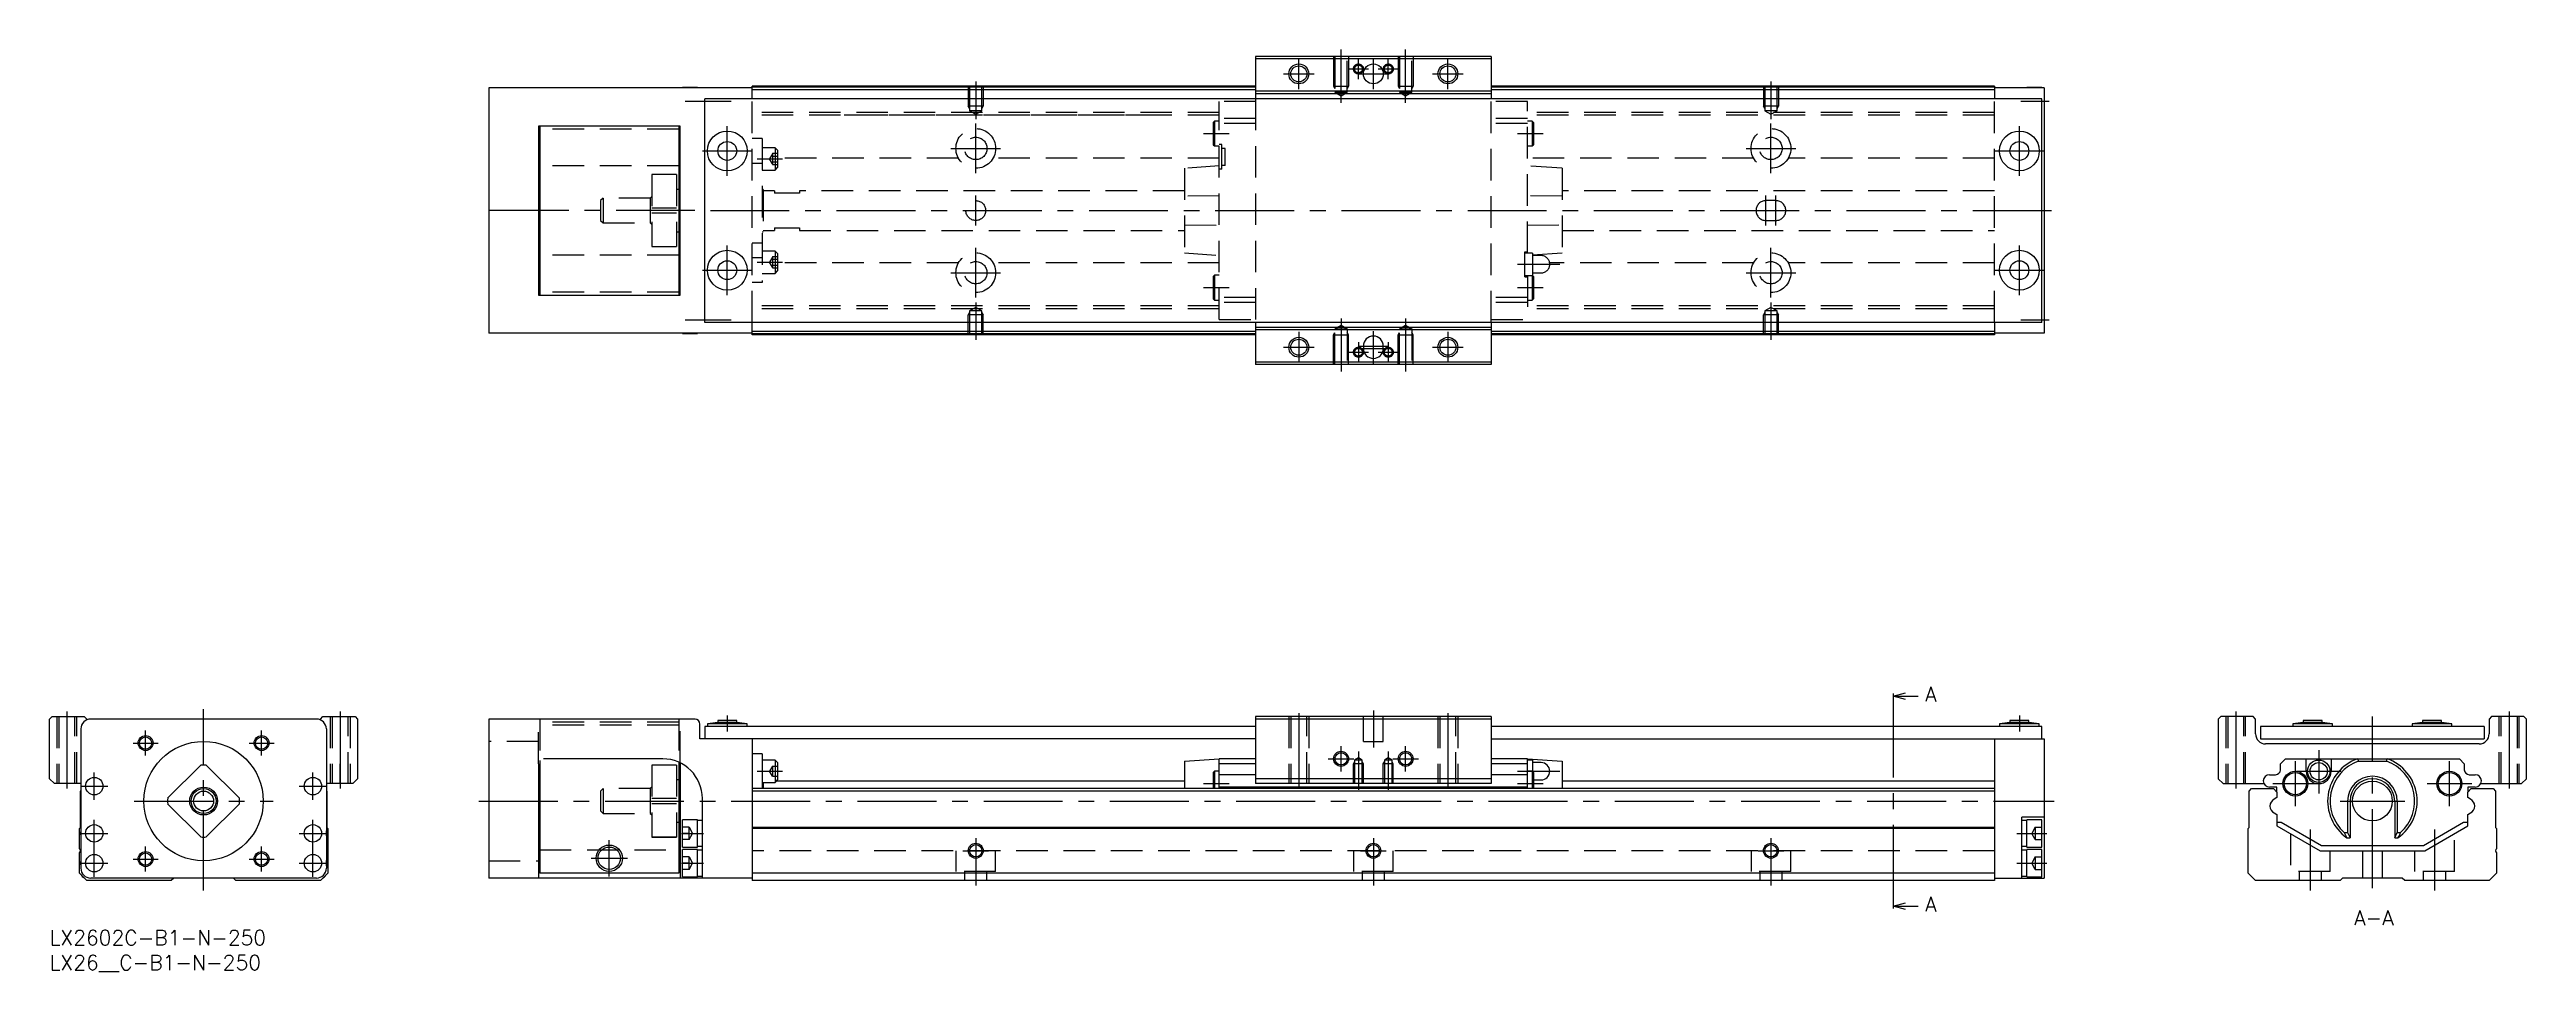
# Model space of a CAD drawing. Extents: x 0 to 498, y -8 to 177.
import ezdxf

# ---------------------------------------------------------------- set-up
doc = ezdxf.new("R2010")
doc.units = 0
doc.header["$LTSCALE"] = 0.5
doc.linetypes.add('CENTER', pattern=[50.8, 31.75, -6.35, 6.35, -6.35])
doc.linetypes.add('DASHED', pattern=[19.05, 12.7, -6.35])
for name, color, linetype in [('MSM_CENTER', 1, 'CENTER'), ('MSM_CONTINUOUS', 7, 'CONTINUOUS'), ('MSM_DASHED', 4, 'DASHED'), ('MSM_NARROW', 5, 'CONTINUOUS'), ('MSM_PART_NUMBER', 7, 'CONTINUOUS')]:
    doc.layers.add(name, color=color, linetype=linetype)
doc.styles.get("Standard").update_dxf_attribs({"font": 'txt.shx', "height": 1, "bigfont": 'bigfont.shx'})

# ---------------------------------------------------------------- blocks, each defined once
blk = doc.blocks.new('*U2')
at = {"layer": 'MSM_PART_NUMBER'}
blk.add_text('LX2602C-B1-N-250', height=3, dxfattribs=at).set_placement((0, -3))
blk = doc.blocks.new('*U3')
at = {"layer": 'MSM_PART_NUMBER'}
blk.add_text('LX26__C-B1-N-250', height=3, dxfattribs=at).set_placement((0, -8))

msp = doc.modelspace()

# ---------------------------------------------------------------- linework, layer by layer
at = {"layer": 'MSM_CENTER'}
for p, q in [((251.38, 169.21), (251.38, 175.41)), ((259.88, 166.51), (259.88, 177.21)), ((263.38, 171.26), (263.38, 175.36)), ((266.38, 169.21), (266.38, 175.41)), ((269.38, 171.26), (269.38, 175.36)), ((272.88, 166.51), (272.88, 177.21)), ((281.38, 169.21), (281.38, 175.41)), ((186.38, 170.81), (186.38, 163.18)), ((248.28, 172.31), (254.48, 172.31)), ((261.33, 173.31), (265.43, 173.31)), ((263.28, 172.31), (269.48, 172.31)), ((267.33, 173.31), (271.43, 173.31)), ((278.28, 172.31), (284.48, 172.31)), ((346.38, 170.81), (346.38, 163.18)), ((127.88, 166.81), (137.18, 166.81)), ((396.68, 166.81), (402.38, 166.81)), ((136.38, 151.81), (136.38, 161.81)), ((186.38, 152.31), (186.38, 162.31)), ((232.18, 160.31), (237.38, 160.31)), ((295.38, 160.31), (300.58, 160.31)), ((346.38, 152.31), (346.38, 162.31)), ((396.38, 151.81), (396.38, 161.81)), ((131.38, 156.81), (141.38, 156.81)), ((142.38, 155.21), (147.48, 155.21)), ((181.38, 157.31), (191.38, 157.31)), ((341.38, 157.31), (351.38, 157.31)), ((391.38, 156.81), (401.38, 156.81)), ((129.88, 144.81), (86.38, 144.81)), ((132.98, 144.81), (403.38, 144.81)), ((186.38, 141.81), (186.38, 147.81)), ((345.38, 141.81), (345.38, 147.81)), ((347.38, 141.81), (347.38, 147.81)), ((136.38, 127.81), (136.38, 137.81)), ((186.38, 127.31), (186.38, 137.31)), ((346.38, 127.31), (346.38, 137.31)), ((396.38, 127.81), (396.38, 137.81)), ((131.38, 132.81), (141.38, 132.81)), ((142.38, 134.42), (147.48, 134.42)), ((181.38, 132.31), (191.38, 132.31)), ((295.38, 134.01), (303.88, 134.01)), ((341.38, 132.31), (351.38, 132.31)), ((391.38, 132.81), (401.38, 132.81)), ((186.38, 126.32), (186.38, 118.81)), ((232.18, 129.31), (237.38, 129.31)), ((295.38, 129.31), (300.58, 129.31)), ((346.38, 126.32), (346.38, 118.81)), ((127.88, 122.81), (137.18, 122.81)), ((251.38, 120.41), (251.38, 114.21)), ((259.88, 123.12), (259.88, 112.42)), ((266.38, 114.06), (266.38, 120.56)), ((272.88, 123.12), (272.88, 112.42)), ((281.38, 120.41), (281.38, 114.21)), ((396.68, 122.81), (402.38, 122.81)), ((248.28, 117.31), (254.48, 117.31)), ((261.33, 116.31), (265.43, 116.31)), ((263.38, 118.36), (263.38, 114.26)), ((263.38, 117.56), (269.38, 117.56)), ((263.38, 117.06), (269.38, 117.06)), ((267.33, 116.31), (271.43, 116.31)), ((269.38, 118.36), (269.38, 114.26)), ((278.28, 117.31), (284.48, 117.31)), ((370.98, 46.62), (370.98, 5.38)), ((3.5, 44), (3.5, 28.5)), ((19.33, 35.17), (19.33, 40.17)), ((31, 8), (31, 44.5)), ((42.67, 35.17), (42.67, 40.17)), ((58.5, 44), (58.5, 28.5)), ((136.38, 43.2), (136.38, 40)), ((251.38, 43.68), (251.38, 28.82)), ((266.38, 44.25), (266.38, 36.75)), ((281.38, 43.68), (281.38, 28.82)), ((396.38, 43.2), (396.38, 40)), ((439.91, 44), (439.91, 28.5)), ((467.41, 8.5), (467.41, 43)), ((494.91, 44), (494.91, 28.5)), ((16.83, 37.67), (21.83, 37.67)), ((40.17, 37.67), (45.17, 37.67)), ((259.88, 31.93), (259.88, 37.07)), ((263.38, 35.96), (263.38, 28.24)), ((269.38, 35.96), (269.38, 28.24)), ((272.88, 31.93), (272.88, 37.07)), ((456.61, 36.25), (456.61, 27.5)), ((9, 26.25), (9, 31.75)), ((53, 26.25), (53, 31.75)), ((142.38, 32), (147.48, 32)), ((257.3, 34.5), (262.45, 34.5)), ((270.3, 34.5), (275.45, 34.5)), ((295.38, 32), (303.88, 32)), ((451.91, 25), (451.91, 34)), ((452.11, 32), (461.11, 32)), ((482.91, 25), (482.91, 34)), ((6.25, 29), (11.75, 29)), ((17, 26), (45, 26)), ((50.25, 29), (55.75, 29)), ((86.38, 26), (403.38, 26)), ((232.18, 29.5), (237.38, 29.5)), ((295.38, 29.5), (300.58, 29.5)), ((447.41, 29.5), (456.41, 29.5)), ((460.91, 26), (473.91, 26)), ((478.41, 29.5), (487.41, 29.5)), ((9, 10.75), (9, 22.25)), ((53, 10.75), (53, 22.25)), ((454.91, 20.29), (454.91, 8)), ((479.91, 20.29), (479.91, 8)), ((6.25, 19.5), (11.75, 19.5)), ((19.33, 11.83), (19.33, 16.83)), ((42.67, 11.83), (42.67, 16.83)), ((50.25, 19.5), (55.75, 19.5)), ((112.63, 10.85), (112.63, 18.15)), ((127.18, 19.5), (131.58, 19.5)), ((183.8, 16), (188.95, 16)), ((186.38, 18.5), (186.38, 9)), ((263.8, 16), (268.95, 16)), ((266.38, 18.5), (266.38, 9)), ((343.8, 16), (348.95, 16)), ((346.38, 18.5), (346.38, 9)), ((395.88, 19.5), (401.88, 19.5)), ((6.25, 13.5), (11.75, 13.5)), ((16.83, 14.33), (21.83, 14.33)), ((40.17, 14.33), (45.17, 14.33)), ((50.25, 13.5), (55.75, 13.5)), ((108.98, 14.5), (116.28, 14.5)), ((127.18, 13.5), (131.58, 13.5)), ((395.88, 13.5), (401.88, 13.5))]:
    msp.add_line(p, q, dxfattribs=at)
at = {"layer": 'MSM_CONTINUOUS'}
for p, q in [((290.08, 175.81), (242.68, 175.81)), ((242.68, 175.81), (242.68, 167.31)), ((290.08, 175.31), (242.68, 175.31)), ((290.08, 175.81), (290.08, 167.31)), ((88.38, 169.51), (88.38, 120.11)), ((141.38, 169.51), (88.38, 169.51)), ((127.38, 169.51), (127.38, 169.56)), ((130.38, 169.56), (127.38, 169.56)), ((130.38, 169.51), (130.38, 169.56)), ((242.68, 169.81), (141.38, 169.81)), ((141.38, 167.31), (141.38, 169.81)), ((242.68, 169.61), (141.38, 169.61)), ((391.38, 169.81), (290.08, 169.81)), ((391.38, 169.61), (290.08, 169.61)), ((391.38, 169.81), (391.38, 167.31)), ((401.38, 169.51), (391.38, 169.51)), ((397.88, 169.51), (397.88, 169.56)), ((400.88, 169.56), (397.88, 169.56)), ((400.88, 169.51), (400.88, 169.56)), ((401.38, 169.51), (401.38, 120.11)), ((400.88, 167.31), (131.88, 167.31)), ((131.88, 122.31), (131.88, 167.31)), ((242.68, 169.11), (141.38, 169.11)), ((290.08, 168.81), (242.68, 168.81)), ((290.08, 168.31), (242.68, 168.31)), ((391.38, 169.11), (290.08, 169.11)), ((400.88, 122.31), (400.88, 167.31)), ((98.38, 161.81), (98.38, 127.81)), ((126.88, 161.81), (98.38, 161.81)), ((98.38, 161.21), (98.63, 161.21)), ((98.63, 159.51), (98.38, 159.51)), ((98.63, 161.81), (98.63, 127.81)), ((126.63, 161.81), (126.63, 127.81)), ((126.63, 161.21), (126.88, 161.21)), ((126.88, 159.51), (126.63, 159.51)), ((126.88, 127.81), (126.88, 161.81)), ((98.63, 153.81), (98.38, 153.81)), ((126.88, 153.81), (126.63, 153.81)), ((126.88, 149.06), (126.63, 149.06)), ((126.63, 140.56), (126.88, 140.56)), ((98.63, 135.81), (98.38, 135.81)), ((126.88, 135.81), (126.63, 135.81)), ((98.63, 130.11), (98.38, 130.11)), ((126.88, 130.11), (126.63, 130.11)), ((98.38, 128.41), (98.63, 128.41)), ((98.38, 127.81), (126.88, 127.81)), ((126.63, 128.41), (126.88, 128.41)), ((141.38, 120.11), (88.38, 120.11)), ((127.38, 120.06), (127.38, 120.11)), ((127.38, 120.06), (130.38, 120.06)), ((130.38, 120.06), (130.38, 120.11)), ((400.88, 122.31), (131.88, 122.31)), ((141.38, 119.81), (141.38, 122.31)), ((242.68, 120.51), (141.38, 120.51)), ((242.68, 120.01), (141.38, 120.01)), ((242.68, 119.81), (141.38, 119.81)), ((242.68, 122.31), (242.68, 113.81)), ((290.08, 121.31), (242.68, 121.31)), ((290.08, 120.81), (242.68, 120.81)), ((290.08, 122.31), (290.08, 113.81)), ((391.38, 120.51), (290.08, 120.51)), ((391.38, 120.01), (290.08, 120.01)), ((391.38, 119.81), (290.08, 119.81)), ((391.38, 122.31), (391.38, 119.81)), ((401.38, 120.11), (391.38, 120.11)), ((264.38, 117.56), (264.38, 117.06)), ((268.38, 117.06), (268.38, 117.56)), ((290.08, 114.31), (242.68, 114.31)), ((290.08, 113.81), (242.68, 113.81)), ((370.98, 47.12), (373.48, 47.79)), ((370.98, 47.62), (370.98, 46.62)), ((373.48, 46.45), (370.98, 47.12)), ((370.98, 47.12), (375.98, 47.12)), ((0, 42.5), (0.5, 43)), ((0, 30.5), (0, 42.5)), ((0.5, 43), (7, 43)), ((6.3, 40.5), (6.3, 12.5)), ((7, 43), (7.5, 42.5)), ((7.5, 42.5), (7.5, 42.33)), ((53.7, 42.5), (8.3, 42.5)), ((54.5, 42.5), (55, 43)), ((54.5, 42.33), (54.5, 42.5)), ((55, 43), (61.5, 43)), ((55.7, 40.5), (55.7, 12.5)), ((61.5, 43), (62, 42.5)), ((62, 42.5), (62, 30.5)), ((88.38, 42.5), (88.38, 10.5)), ((129.88, 42.5), (88.38, 42.5)), ((130.88, 38.5), (130.88, 41.5)), ((242.68, 41), (131.88, 41)), ((131.88, 41), (131.88, 38.5)), ((134.48, 41.8), (132.38, 41.55)), ((132.38, 41.55), (132.38, 41)), ((140.38, 41.55), (132.38, 41.55)), ((134.48, 42.2), (134.48, 41.8)), ((138.28, 42.2), (134.48, 42.2)), ((138.28, 41.8), (134.48, 41.8)), ((138.28, 41.8), (138.28, 42.2)), ((140.38, 41.55), (138.28, 41.8)), ((140.38, 41), (140.38, 41.55)), ((242.68, 43), (242.68, 29.5)), ((290.08, 43), (242.68, 43)), ((290.08, 42.5), (242.68, 42.5)), ((290.08, 43), (290.08, 29.5)), ((400.88, 41), (290.08, 41)), ((394.48, 41.8), (392.38, 41.55)), ((392.38, 41.55), (392.38, 41)), ((400.38, 41.55), (392.38, 41.55)), ((394.48, 42.2), (394.48, 41.8)), ((398.28, 42.2), (394.48, 42.2)), ((398.28, 41.8), (394.48, 41.8)), ((398.28, 41.8), (398.28, 42.2)), ((400.38, 41.55), (398.28, 41.8)), ((400.38, 41), (400.38, 41.55)), ((400.88, 38.5), (400.88, 41)), ((436.91, 43), (436.41, 42.5)), ((436.41, 42.5), (436.41, 30.5)), ((443.41, 43), (436.91, 43)), ((443.91, 42.5), (443.41, 43)), ((443.91, 39.5), (443.91, 42.5)), ((444.91, 41), (444.91, 38.5)), ((489.91, 41), (444.91, 41)), ((453.51, 41.8), (451.41, 41.55)), ((451.41, 41.55), (451.41, 41)), ((459.41, 41.55), (451.41, 41.55)), ((453.51, 42.2), (453.51, 41.8)), ((457.31, 42.2), (453.51, 42.2)), ((457.31, 41.8), (453.51, 41.8)), ((457.31, 41.8), (457.31, 42.2)), ((459.41, 41.55), (457.31, 41.8)), ((459.41, 41), (459.41, 41.55)), ((477.51, 41.8), (475.41, 41.55)), ((475.41, 41.55), (475.41, 41)), ((483.41, 41.55), (475.41, 41.55)), ((477.51, 42.2), (477.51, 41.8)), ((481.31, 42.2), (477.51, 42.2)), ((481.31, 41.8), (477.51, 41.8)), ((481.31, 41.8), (481.31, 42.2)), ((483.41, 41.55), (481.31, 41.8)), ((483.41, 41), (483.41, 41.55)), ((489.91, 41), (489.91, 38.5)), ((491.41, 43), (490.91, 42.5)), ((490.91, 42.5), (490.91, 39.5)), ((497.91, 43), (491.41, 43)), ((498.41, 42.5), (497.91, 43)), ((498.41, 30.5), (498.41, 42.5)), ((242.68, 38.5), (130.88, 38.5)), ((141.38, 38.5), (141.38, 10)), ((143.38, 35.5), (141.38, 35.5)), ((143.38, 35.5), (143.38, 28.5)), ((290.08, 38.5), (401.38, 38.5)), ((391.38, 38.5), (391.38, 10)), ((401.38, 38.5), (401.38, 10.5)), ((444.91, 38.5), (489.91, 38.5)), ((488.91, 37.5), (445.91, 37.5)), ((1, 29.5), (0, 30.5)), ((30.45, 33.23), (23.77, 26.55)), ((38.23, 26.55), (31.55, 33.23)), ((62, 30.5), (61, 29.5)), ((98.38, 33.5), (98.38, 10.5)), ((98.63, 34.16), (98.63, 11.5)), ((123.38, 34.5), (99.38, 34.5)), ((126.63, 33.81), (126.63, 11.5)), ((126.88, 30.25), (126.63, 30.25)), ((126.88, 33.69), (126.88, 16.2)), ((145.98, 34.25), (143.38, 34.25)), ((146.48, 33.75), (145.98, 34.25)), ((145.98, 34.25), (145.98, 29.75)), ((145.98, 29.75), (146.48, 30.25)), ((228.38, 30), (146.23, 30)), ((146.48, 33.75), (146.48, 30.25)), ((228.38, 34), (235.38, 34.5)), ((228.38, 34), (228.38, 28.5)), ((234.43, 32), (234.18, 31.75)), ((234.18, 31.75), (234.18, 28.5)), ((235.38, 32), (234.43, 32)), ((234.43, 32), (234.43, 28.5)), ((242.68, 34.5), (235.38, 34.5)), ((235.38, 28.5), (235.38, 34.5)), ((242.68, 33.5), (235.38, 33.5)), ((242.68, 31.3), (235.38, 31.3)), ((290.08, 30.5), (242.68, 30.5)), ((297.38, 34.5), (290.08, 34.5)), ((297.38, 33.5), (290.08, 33.5)), ((297.38, 31.3), (290.08, 31.3)), ((297.38, 34.5), (304.38, 34)), ((297.38, 28.5), (297.38, 34.5)), ((298.38, 34.25), (297.38, 34.25)), ((298.33, 32), (297.38, 32)), ((298.58, 31.75), (298.33, 32)), ((298.33, 32), (298.33, 28.5)), ((298.38, 34.25), (298.38, 31.95)), ((300.13, 33.75), (298.38, 33.75)), ((298.58, 31.75), (298.58, 28.5)), ((298.58, 30.25), (300.13, 30.25)), ((304.38, 34), (304.38, 28.5)), ((391.38, 30), (304.38, 30)), ((437.41, 29.5), (436.41, 30.5)), ((446.71, 31.3), (447.91, 31.3)), ((448.91, 33.5), (449.91, 34.5)), ((448.91, 32.3), (448.91, 33.5)), ((449.91, 34.5), (484.91, 34.5)), ((454.11, 32), (454.11, 34.5)), ((459.11, 34.5), (459.11, 32)), ((464.45, 34.5), (464.54, 34)), ((464.54, 34), (470.28, 34)), ((470.28, 34), (470.37, 34.5)), ((484.91, 34.5), (485.91, 33.5)), ((485.91, 33.5), (485.91, 32.3)), ((486.91, 31.3), (488.11, 31.3)), ((497.41, 29.5), (498.41, 30.5)), ((6.3, 29.5), (1, 29.5)), ((6.2, 28), (6.3, 28.1)), ((6.2, 20.7), (6.2, 28)), ((23.77, 25.45), (30.45, 18.77)), ((31.55, 18.77), (38.23, 25.45)), ((61, 29.5), (55.7, 29.5)), ((55.7, 28.1), (55.8, 28)), ((55.8, 28), (55.8, 20.7)), ((131.38, 10.5), (131.38, 26.5)), ((391.38, 28.5), (141.38, 28.5)), ((391.38, 28), (141.38, 28)), ((143.38, 29.75), (145.98, 29.75)), ((143.58, 29.75), (143.58, 28.5)), ((297.38, 28.8), (235.38, 28.8)), ((290.08, 29.5), (242.68, 29.5)), ((437.41, 29.5), (445.59, 29.5)), ((442.61, 28), (443.11, 28.5)), ((442.61, 20.7), (442.61, 28)), ((443.11, 28.5), (447.51, 28.5)), ((448.21, 28.8), (446.71, 28.8)), ((447.51, 28.5), (448.21, 27.8)), ((448.21, 26.72), (447.65, 26.4)), ((448.21, 27.8), (448.21, 28.8)), ((448.21, 27.8), (448.21, 26.72)), ((462.41, 26), (462.41, 19.68)), ((462.91, 26), (462.91, 18.62)), ((471.91, 26), (471.91, 18.62)), ((472.41, 26), (472.41, 19.68)), ((486.61, 28.8), (486.61, 27.8)), ((488.11, 28.8), (486.61, 28.8)), ((486.61, 27.8), (487.31, 28.5)), ((486.61, 26.72), (486.61, 27.8)), ((487.17, 26.4), (486.61, 26.72)), ((487.31, 28.5), (491.71, 28.5)), ((489.23, 29.5), (497.41, 29.5)), ((491.71, 28.5), (492.21, 28)), ((492.21, 28), (492.21, 20.7)), ((6, 20.5), (6.2, 20.7)), ((6, 16.4), (6, 20.5)), ((55.8, 20.7), (56, 20.5)), ((56, 20.5), (56, 11.5)), ((126.63, 21.75), (126.88, 21.75)), ((127.38, 16.75), (127.38, 22.25)), ((130.38, 22.25), (127.38, 22.25)), ((130.38, 16.75), (130.38, 22.25)), ((131.38, 22.1), (130.38, 22.1)), ((391.38, 20.7), (141.38, 20.7)), ((391.38, 20.5), (141.38, 20.5)), ((396.88, 10.5), (396.88, 22.75)), ((401.38, 22.75), (396.88, 22.75)), ((397.88, 22.1), (396.88, 22.1)), ((397.88, 16.75), (397.88, 22.25)), ((400.88, 22.25), (397.88, 22.25)), ((400.88, 16.75), (400.88, 22.25)), ((442.41, 20.5), (442.61, 20.7)), ((442.41, 11.5), (442.41, 20.5)), ((447.65, 23.6), (448.21, 23.28)), ((448.21, 23.28), (448.21, 21)), ((449.06, 21.66), (448.21, 21.66)), ((448.21, 21), (456.87, 16)), ((457.14, 17), (449.06, 21.66)), ((485.76, 21.66), (477.68, 17)), ((477.95, 16), (486.61, 21)), ((486.61, 21.66), (485.76, 21.66)), ((486.61, 23.28), (487.17, 23.6)), ((486.61, 21), (486.61, 23.28)), ((492.21, 20.7), (492.41, 20.5)), ((492.41, 20.5), (492.41, 16.4)), ((6, 11.5), (6, 15.6)), ((98.38, 16.2), (98.63, 16.2)), ((126.63, 16.2), (126.88, 16.2)), ((127.38, 16.75), (130.38, 16.75)), ((127.38, 10.75), (127.38, 16.25)), ((130.38, 16.25), (127.38, 16.25)), ((130.38, 16.9), (131.38, 16.9)), ((130.38, 10.75), (130.38, 16.25)), ((131.38, 16.1), (130.38, 16.1)), ((396.88, 16.9), (397.88, 16.9)), ((397.88, 16.1), (396.88, 16.1)), ((397.88, 16.75), (400.88, 16.75)), ((397.88, 10.75), (397.88, 16.25)), ((400.88, 16.25), (397.88, 16.25)), ((400.88, 10.75), (400.88, 16.25)), ((456.87, 16), (477.95, 16)), ((477.68, 17), (457.14, 17)), ((461.73, 19.68), (462.41, 19.68)), ((462.26, 18.62), (462.91, 18.62)), ((462.41, 19.68), (462.91, 18.62)), ((471.91, 18.62), (472.41, 19.68)), ((471.91, 18.62), (472.56, 18.62)), ((472.41, 19.68), (473.1, 19.68)), ((492.41, 15.6), (492.41, 11.5)), ((7.5, 10), (6, 11.5)), ((24.5, 10), (7.5, 10)), ((53.7, 10.5), (8.3, 10.5)), ((25, 10.5), (24.5, 10)), ((37.52, 10), (37.02, 10.5)), ((54.5, 10), (37.52, 10)), ((56, 11.5), (54.5, 10)), ((141.38, 10.5), (88.38, 10.5)), ((126.63, 11.5), (98.63, 11.5)), ((127.38, 10.75), (130.38, 10.75)), ((130.38, 10.9), (131.38, 10.9)), ((391.38, 11.5), (141.38, 11.5)), ((391.38, 10), (141.38, 10)), ((391.38, 10.5), (401.38, 10.5)), ((396.88, 10.9), (397.88, 10.9)), ((397.88, 10.75), (400.88, 10.75)), ((443.91, 10), (442.41, 11.5)), ((460.9, 10), (443.91, 10)), ((461.4, 10.5), (460.9, 10)), ((473.41, 10.5), (461.4, 10.5)), ((473.91, 10), (473.41, 10.5)), ((490.91, 10), (473.91, 10)), ((492.41, 11.5), (490.91, 10)), ((370.98, 4.88), (373.48, 5.55)), ((370.98, 5.38), (370.98, 4.38)), ((373.48, 4.21), (370.98, 4.88)), ((370.98, 4.88), (375.98, 4.88))]:
    msp.add_line(p, q, dxfattribs=at)
for centre, radius in [((251.38, 172.31), 1.62), ((266.38, 172.31), 2), ((281.38, 172.31), 1.62), ((136.38, 156.81), 4), ((396.38, 156.81), 4), ((136.38, 156.81), 1.9), ((396.38, 156.81), 1.9), ((136.38, 132.81), 4), ((136.38, 132.81), 1.9), ((396.38, 132.81), 4), ((396.38, 132.81), 1.9), ((251.38, 117.31), 1.62), ((281.38, 117.31), 1.62), ((19.33, 37.67), 1.23), ((31, 26), 12), ((42.67, 37.67), 1.23), ((259.88, 34.5), 1.23), ((272.88, 34.5), 1.23), ((9, 29), 1.75), ((53, 29), 1.75), ((451.91, 29.5), 2.5), ((451.91, 29.5), 2.25), ((456.61, 32), 2.25), ((456.61, 32), 1.75), ((467.41, 26), 4), ((482.91, 29.5), 2.5), ((482.91, 29.5), 2.25), ((31, 26), 2.8), ((31, 26), 2.5), ((31, 26), 2), ((9, 19.5), 1.75), ((53, 19.5), 1.75), ((9, 13.5), 1.75), ((19.33, 14.33), 1.23), ((42.67, 14.33), 1.23), ((53, 13.5), 1.75), ((112.63, 14.5), 2.65), ((112.63, 14.5), 2.25), ((186.38, 16), 1.23), ((266.38, 16), 1.23), ((346.38, 16), 1.23)]:
    msp.add_circle(centre, radius, dxfattribs=at)
for centre, radius, start, end in [((266.38, 117.56), 2, 0, 180), ((266.38, 117.06), 2, 180, 0), ((8.3, 40.5), 2, 90, 180), ((53.7, 40.5), 2, 0, 90), ((129.87, 41.49), 1.01, 0.6958, 89.3042), ((445.91, 39.5), 2, 180, 270), ((488.91, 39.5), 2, 270, 0), ((31, 26), 7.25, 85.6572, 94.3428), ((123.38, 26.5), 8, 0, 90), ((300.13, 32), 1.75, 270, 90), ((446.71, 30.05), 1.25, 90, 270), ((447.91, 32.3), 1, 270, 0), ((456.61, 32), 2.5, 180, 0), ((467.41, 26), 9, 109.1881, 235.0848), ((467.41, 26), 8.5, 109.7499, 228.0214), ((467.41, 26), 5, 0, 180), ((467.41, 26), 4.5, 0, 180), ((467.41, 26), 8.5, 311.9786, 70.2501), ((467.41, 26), 9, 304.9152, 70.8119), ((486.91, 32.3), 1, 180, 270), ((488.11, 30.05), 1.25, 270, 90), ((31, 26), 7.25, 175.6572, 184.3428), ((31, 26), 7.25, 355.6572, 4.3428), ((448.53, 24.88), 1.75, 120.0001, 176.2321), ((448.53, 25.12), 1.75, 183.7679, 239.9999), ((486.3, 24.88), 1.75, 3.7679, 59.9999), ((486.3, 25.12), 1.75, 300.0001, 356.2321), ((9, 19.5), 2.75, 169.0575, 190.9425), ((53, 19.5), 2.75, 349.0575, 10.9425), ((5.7, 16), 0.5, 306.8761, 53.1239), ((31, 26), 7.25, 265.6572, 274.3428), ((471.77, 24.07), 10.96, 203.6059, 209.8183), ((462.88, 24.16), 11.15, 330.2349, 336.3409), ((492.71, 16), 0.5, 126.8761, 233.1239), ((9, 13.5), 2.75, 169.0575, 190.9425), ((8.3, 12.5), 2, 180, 270), ((7.3, 11.5), 1, 201.8195, 248.1805), ((53.7, 12.5), 2, 270, 0), ((54.7, 11.5), 1, 291.8106, 338.1894), ((53, 13.5), 2.75, 349.0575, 10.9425)]:
    msp.add_arc(centre, radius, start, end, dxfattribs=at)
at = {"layer": 'MSM_DASHED'}
for p, q in [((258.38, 175.81), (258.38, 169.81)), ((258.65, 175.81), (258.65, 168.61)), ((261.11, 168.61), (261.11, 175.81)), ((261.38, 175.81), (261.38, 169.81)), ((271.38, 175.81), (271.38, 169.81)), ((271.65, 175.81), (271.65, 168.61)), ((274.11, 168.61), (274.11, 175.81)), ((274.38, 175.81), (274.38, 169.81)), ((184.88, 169.81), (184.88, 165.81)), ((185.08, 169.61), (185.08, 169.61)), ((185.15, 169.81), (185.15, 164.89)), ((187.61, 164.89), (187.61, 169.81)), ((187.88, 169.81), (187.88, 165.81)), ((258.38, 169.81), (261.38, 169.81)), ((258.38, 169.81), (258.65, 169.35)), ((261.38, 169.81), (261.11, 169.35)), ((271.38, 169.81), (274.38, 169.81)), ((271.38, 169.81), (271.65, 169.35)), ((274.38, 169.81), (274.11, 169.35)), ((344.88, 169.81), (344.88, 165.81)), ((345.08, 169.61), (345.08, 169.61)), ((345.08, 169.61), (345.08, 169.61)), ((345.15, 169.81), (345.15, 164.89)), ((347.61, 164.89), (347.61, 169.81)), ((347.68, 169.61), (347.69, 169.63)), ((347.88, 169.81), (347.88, 165.81)), ((141.38, 122.31), (141.38, 167.31)), ((235.38, 164.57), (141.38, 164.57)), ((187.88, 165.81), (184.88, 165.81)), ((185.15, 165.35), (184.88, 165.81)), ((187.61, 164.89), (185.15, 164.89)), ((185.15, 164.89), (186.38, 164.18)), ((186.38, 164.18), (187.61, 164.89)), ((187.61, 165.35), (187.88, 165.81)), ((242.68, 166.76), (235.38, 166.76)), ((235.38, 122.86), (235.38, 166.76)), ((242.68, 167.31), (242.68, 122.31)), ((258.65, 168.61), (259.88, 167.9)), ((258.65, 168.61), (261.11, 168.61)), ((259.88, 167.9), (261.11, 168.61)), ((271.65, 168.61), (272.88, 167.9)), ((271.65, 168.61), (274.11, 168.61)), ((272.88, 167.9), (274.11, 168.61)), ((290.08, 122.31), (290.08, 167.31)), ((297.38, 166.76), (290.08, 166.76)), ((297.38, 136.26), (297.38, 166.76)), ((391.38, 164.57), (297.38, 164.57)), ((347.88, 165.81), (344.88, 165.81)), ((345.15, 165.35), (344.88, 165.81)), ((347.61, 164.89), (345.15, 164.89)), ((345.15, 164.89), (346.38, 164.18)), ((346.38, 164.18), (347.61, 164.89)), ((347.61, 165.35), (347.88, 165.81)), ((391.38, 122.31), (391.38, 167.31)), ((126.63, 161.21), (98.63, 161.21)), ((235.38, 164.01), (141.38, 164.01)), ((222.88, 164.01), (159.88, 164.01)), ((234.43, 162.81), (234.18, 162.56)), ((234.18, 162.56), (234.18, 158.06)), ((235.38, 162.81), (234.43, 162.81)), ((234.43, 162.81), (234.43, 157.81)), ((242.68, 163.31), (235.38, 163.31)), ((242.68, 162.31), (235.38, 162.31)), ((297.38, 163.31), (290.08, 163.31)), ((297.38, 162.31), (290.08, 162.31)), ((391.38, 164.01), (297.38, 164.01)), ((298.33, 162.81), (297.38, 162.81)), ((298.33, 162.81), (298.33, 157.81)), ((298.58, 162.56), (298.33, 162.81)), ((298.58, 162.56), (298.58, 158.06)), ((143.38, 159.31), (141.38, 159.31)), ((143.38, 159.31), (143.38, 130.31)), ((145.98, 157.46), (143.38, 157.46)), ((145.48, 156.21), (144.9, 155.21)), ((145.48, 154.21), (144.9, 155.21)), ((145.48, 156.36), (146.48, 156.36)), ((145.48, 156.36), (145.48, 154.05)), ((145.48, 155.78), (146.48, 155.78)), ((145.48, 154.63), (146.48, 154.63)), ((146.48, 156.96), (145.98, 157.46)), ((145.98, 157.46), (145.98, 152.96)), ((146.48, 156.96), (146.48, 153.46)), ((182.89, 155.35), (146.48, 155.35)), ((235.38, 155.35), (189.87, 155.35)), ((234.18, 158.06), (234.43, 157.81)), ((234.43, 157.81), (235.38, 157.81)), ((235.88, 158.11), (235.38, 158.11)), ((235.88, 153.11), (235.88, 158.11)), ((236.58, 157.31), (235.88, 157.31)), ((236.58, 153.91), (236.58, 157.31)), ((297.38, 157.81), (298.33, 157.81)), ((342.89, 155.35), (297.38, 155.35)), ((298.33, 157.81), (298.58, 158.06)), ((391.38, 155.35), (349.87, 155.35)), ((126.63, 153.81), (98.63, 153.81)), ((121.18, 152.06), (121.18, 137.56)), ((126.18, 152.06), (121.18, 152.06)), ((126.18, 152.04), (121.18, 152.04)), ((126.18, 152.06), (126.18, 137.56)), ((143.38, 154.31), (141.38, 154.31)), ((143.38, 152.96), (145.98, 152.96)), ((145.48, 154.05), (146.48, 154.05)), ((145.98, 152.96), (146.48, 153.46)), ((235.38, 153.81), (228.38, 153.31)), ((228.38, 153.31), (228.38, 136.31)), ((235.88, 153.11), (235.38, 153.11)), ((236.58, 153.91), (235.88, 153.91)), ((304.38, 153.31), (297.38, 153.81)), ((304.38, 153.31), (304.38, 136.31)), ((111.38, 147.31), (110.88, 146.81)), ((110.88, 146.81), (110.88, 142.81)), ((111.38, 147.31), (111.38, 142.31)), ((120.88, 147.31), (111.38, 147.31)), ((121.18, 147.61), (120.88, 147.31)), ((120.88, 147.31), (120.88, 142.31)), ((121.18, 145.36), (126.18, 145.36)), ((126.63, 149.06), (126.18, 149.06)), ((143.58, 149.06), (143.38, 149.06)), ((143.58, 149.06), (143.58, 140.56)), ((145.88, 148.81), (143.58, 148.81)), ((145.88, 148.81), (145.88, 148.31)), ((150.88, 148.31), (145.88, 148.31)), ((150.88, 148.81), (150.88, 148.31)), ((228.38, 148.81), (150.88, 148.81)), ((235.38, 147.77), (228.38, 147.69)), ((304.38, 147.69), (297.38, 147.77)), ((391.38, 148.81), (304.38, 148.81)), ((347.38, 146.81), (345.38, 146.81)), ((110.88, 142.81), (111.38, 142.31)), ((111.38, 142.31), (120.88, 142.31)), ((120.88, 142.31), (121.18, 142.01)), ((126.18, 144.27), (121.18, 144.27)), ((126.18, 140.56), (126.63, 140.56)), ((143.38, 140.56), (143.58, 140.56)), ((143.58, 140.81), (145.88, 140.81)), ((145.88, 141.31), (150.88, 141.31)), ((145.88, 141.31), (145.88, 140.81)), ((150.88, 141.31), (150.88, 140.81)), ((150.88, 140.81), (228.38, 140.81)), ((228.38, 141.94), (235.38, 141.86)), ((297.38, 141.86), (304.38, 141.94)), ((304.38, 140.81), (391.38, 140.81)), ((345.38, 142.81), (347.38, 142.81)), ((126.63, 135.81), (98.63, 135.81)), ((121.18, 137.59), (126.18, 137.59)), ((121.18, 137.56), (126.18, 137.56)), ((141.38, 138.31), (143.38, 138.31)), ((143.38, 135.31), (141.38, 135.31)), ((145.98, 136.67), (143.38, 136.67)), ((145.48, 135.42), (144.9, 134.42)), ((145.48, 135.58), (146.48, 135.58)), ((145.48, 135.58), (145.48, 133.27)), ((145.48, 135), (146.48, 135)), ((146.48, 136.17), (145.98, 136.67)), ((145.98, 136.67), (145.98, 132.17)), ((146.48, 136.17), (146.48, 132.67)), ((228.38, 136.31), (235.38, 135.81)), ((296.88, 136.51), (297.38, 136.51)), ((296.88, 131.51), (296.88, 136.51)), ((298.38, 136.26), (296.88, 136.26)), ((298.38, 135.89), (304.38, 136.31)), ((298.38, 136.26), (298.38, 131.76)), ((300.13, 135.76), (298.38, 135.76)), ((143.38, 130.31), (141.38, 130.31)), ((143.38, 132.17), (145.98, 132.17)), ((145.48, 133.42), (144.9, 134.42)), ((145.48, 133.85), (146.48, 133.85)), ((145.48, 133.27), (146.48, 133.27)), ((145.98, 132.17), (146.48, 132.67)), ((182.89, 134.28), (146.48, 134.28)), ((235.38, 134.28), (189.87, 134.28)), ((234.43, 131.81), (234.18, 131.56)), ((234.18, 131.56), (234.18, 127.06)), ((234.43, 131.81), (234.43, 126.81)), ((235.38, 131.81), (234.43, 131.81)), ((296.88, 131.76), (298.38, 131.76)), ((296.88, 131.51), (297.38, 131.51)), ((297.38, 131.76), (297.38, 122.86)), ((298.33, 131.76), (298.33, 126.81)), ((298.38, 132.26), (300.13, 132.26)), ((298.58, 131.56), (298.38, 131.76)), ((298.58, 131.56), (298.58, 127.06)), ((342.89, 134.28), (301.86, 134.28)), ((391.38, 134.28), (349.87, 134.28)), ((126.63, 128.41), (98.63, 128.41)), ((235.38, 125.61), (141.38, 125.61)), ((235.38, 125.05), (141.38, 125.05)), ((186.38, 125.32), (185.15, 124.61)), ((185.15, 124.61), (185.15, 119.81)), ((187.61, 124.61), (185.15, 124.61)), ((187.61, 124.61), (186.38, 125.32)), ((187.61, 119.81), (187.61, 124.61)), ((234.18, 127.06), (234.43, 126.81)), ((234.43, 126.81), (235.38, 126.81)), ((242.68, 127.31), (235.38, 127.31)), ((242.68, 126.31), (235.38, 126.31)), ((297.38, 127.31), (290.08, 127.31)), ((297.38, 126.31), (290.08, 126.31)), ((297.38, 126.81), (298.33, 126.81)), ((391.38, 125.61), (297.38, 125.61)), ((391.38, 125.05), (297.38, 125.05)), ((298.33, 126.81), (298.58, 127.06)), ((346.38, 125.32), (345.15, 124.61)), ((345.15, 124.61), (345.15, 119.81)), ((347.61, 124.61), (345.15, 124.61)), ((347.61, 124.61), (346.38, 125.32)), ((347.61, 119.81), (347.61, 124.61)), ((185.15, 124.28), (184.88, 123.81)), ((187.88, 123.81), (184.88, 123.81)), ((184.88, 119.81), (184.88, 123.81)), ((187.61, 124.28), (187.88, 123.81)), ((187.88, 119.81), (187.88, 123.81)), ((235.38, 122.86), (242.68, 122.86)), ((258.38, 119.81), (258.65, 120.28)), ((258.38, 113.81), (258.38, 119.81)), ((258.38, 119.81), (261.38, 119.81)), ((258.65, 121.01), (259.88, 121.72)), ((258.65, 121.01), (261.11, 121.01)), ((258.65, 113.81), (258.65, 121.01)), ((259.88, 121.72), (261.11, 121.01)), ((261.11, 121.01), (261.11, 113.81)), ((261.38, 119.81), (261.11, 120.28)), ((261.38, 113.81), (261.38, 119.81)), ((271.38, 119.81), (271.65, 120.28)), ((271.38, 113.81), (271.38, 119.81)), ((271.38, 119.81), (274.38, 119.81)), ((271.65, 121.01), (272.88, 121.72)), ((271.65, 121.01), (274.11, 121.01)), ((271.65, 113.81), (271.65, 121.01)), ((272.88, 121.72), (274.11, 121.01)), ((274.11, 121.01), (274.11, 113.81)), ((274.38, 119.81), (274.11, 120.28)), ((274.38, 113.81), (274.38, 119.81)), ((290.08, 122.86), (297.38, 122.86)), ((345.15, 124.28), (344.88, 123.81)), ((347.88, 123.81), (344.88, 123.81)), ((344.88, 119.81), (344.88, 123.81)), ((347.61, 124.28), (347.88, 123.81)), ((347.88, 119.81), (347.88, 123.81)), ((1.5, 43), (1.5, 29.5)), ((1.88, 43), (1.88, 29.5)), ((5.12, 29.5), (5.12, 43)), ((5.5, 29.5), (5.5, 43)), ((56.5, 43), (56.5, 29.5)), ((56.88, 43), (56.88, 29.5)), ((60.12, 29.5), (60.12, 43)), ((60.5, 43), (60.5, 29.5)), ((98.38, 33.5), (98.38, 42.5)), ((98.63, 42.5), (98.63, 34.16)), ((126.63, 41.9), (98.63, 41.9)), ((126.63, 41.3), (98.63, 41.3)), ((126.63, 42.5), (126.63, 33.81)), ((126.88, 33.69), (126.88, 42.5)), ((249.38, 43), (249.38, 29.5)), ((249.76, 43), (249.76, 29.5)), ((253, 29.5), (253, 43)), ((253.38, 43), (253.38, 29.5)), ((264.38, 38), (264.38, 43)), ((268.38, 38), (268.38, 43)), ((279.38, 43), (279.38, 29.5)), ((279.76, 43), (279.76, 29.5)), ((283, 29.5), (283, 43)), ((283.38, 43), (283.38, 29.5)), ((437.91, 43), (437.91, 29.5)), ((438.29, 43), (438.29, 29.5)), ((441.53, 29.5), (441.53, 43)), ((441.91, 29.5), (441.91, 43)), ((492.91, 29.5), (492.91, 43)), ((493.29, 29.5), (493.29, 43)), ((496.53, 43), (496.53, 29.5)), ((496.91, 43), (496.91, 29.5)), ((98.38, 38), (88.38, 38)), ((264.38, 38), (268.38, 38)), ((121.18, 33.25), (121.18, 18.75)), ((126.18, 33.25), (121.18, 33.25)), ((126.18, 33.23), (121.18, 33.23)), ((126.18, 33.25), (126.18, 18.75)), ((126.63, 30.25), (126.18, 30.25)), ((145.48, 33), (144.9, 32)), ((145.48, 31), (144.9, 32)), ((145.48, 33), (146.48, 33)), ((145.48, 33), (145.48, 31)), ((145.48, 32), (146.48, 32)), ((145.48, 31), (146.48, 31)), ((262.38, 33.5), (262.6, 33.87)), ((262.38, 29.5), (262.38, 33.5)), ((264.38, 33.5), (262.38, 33.5)), ((263.38, 34.7), (262.6, 34.25)), ((262.6, 34.25), (262.6, 29.5)), ((264.16, 34.25), (262.6, 34.25)), ((264.16, 34.25), (263.38, 34.7)), ((264.16, 29.5), (264.16, 34.25)), ((264.38, 33.5), (264.16, 33.87)), ((264.38, 29.5), (264.38, 33.5)), ((268.38, 33.5), (268.6, 33.87)), ((268.38, 29.5), (268.38, 33.5)), ((270.38, 33.5), (268.38, 33.5)), ((269.38, 34.7), (268.6, 34.25)), ((268.6, 34.25), (268.6, 29.5)), ((270.16, 34.25), (268.6, 34.25)), ((270.16, 34.25), (269.38, 34.7)), ((270.16, 29.5), (270.16, 34.25)), ((270.38, 33.5), (270.16, 33.87)), ((270.38, 29.5), (270.38, 33.5)), ((110.88, 28), (111.38, 28.5)), ((110.88, 28), (110.88, 24)), ((111.38, 28.5), (111.38, 23.5)), ((120.88, 28.5), (111.38, 28.5)), ((121.18, 28.8), (120.88, 28.5)), ((120.88, 28.5), (120.88, 23.5)), ((121.18, 26.55), (126.18, 26.55)), ((126.18, 25.45), (121.18, 25.45)), ((110.88, 24), (111.38, 23.5)), ((111.38, 23.5), (120.88, 23.5)), ((120.88, 23.5), (121.18, 23.2)), ((126.18, 21.75), (126.63, 21.75)), ((128.68, 20.75), (127.38, 20.75)), ((128.68, 18.25), (128.68, 20.75)), ((128.68, 20.75), (129.4, 19.5)), ((399.58, 20.75), (398.86, 19.5)), ((399.58, 20.75), (400.88, 20.75)), ((399.58, 20.75), (399.58, 18.25)), ((98.63, 16.2), (126.63, 16.2)), ((121.18, 18.77), (126.18, 18.77)), ((121.18, 18.75), (126.18, 18.75)), ((126.88, 16.2), (126.88, 10.5)), ((128.68, 19.5), (127.38, 19.5)), ((128.68, 18.25), (127.38, 18.25)), ((128.68, 18.25), (129.4, 19.5)), ((391.38, 16), (141.38, 16)), ((182.38, 16), (182.38, 11.8)), ((190.38, 11.8), (190.38, 16)), ((262.38, 16), (262.38, 11.8)), ((270.38, 11.8), (270.38, 16)), ((342.38, 16), (342.38, 11.8)), ((350.38, 11.8), (350.38, 16)), ((399.58, 18.25), (398.86, 19.5)), ((399.58, 19.5), (400.88, 19.5)), ((399.58, 18.25), (400.88, 18.25)), ((450.91, 19.44), (450.91, 11.8)), ((458.91, 11.8), (458.91, 16)), ((465.41, 16), (465.41, 10.5)), ((469.41, 16), (469.41, 10.5)), ((475.91, 16), (475.91, 11.8)), ((483.91, 11.8), (483.91, 19.44)), ((88.38, 14), (98.38, 14)), ((128.68, 14.75), (127.38, 14.75)), ((128.68, 13.5), (127.38, 13.5)), ((128.68, 12.25), (127.38, 12.25)), ((128.68, 12.25), (128.68, 14.75)), ((128.68, 14.75), (129.4, 13.5)), ((128.68, 12.25), (129.4, 13.5)), ((190.38, 11.8), (182.38, 11.8)), ((184.13, 11.8), (184.13, 10)), ((188.63, 10), (188.63, 11.8)), ((270.38, 11.8), (262.38, 11.8)), ((264.13, 11.8), (264.13, 10)), ((268.63, 10), (268.63, 11.8)), ((350.38, 11.8), (342.38, 11.8)), ((344.13, 11.8), (344.13, 10)), ((348.63, 10), (348.63, 11.8)), ((399.58, 14.75), (398.86, 13.5)), ((399.58, 12.25), (398.86, 13.5)), ((399.58, 14.75), (400.88, 14.75)), ((399.58, 14.75), (399.58, 12.25)), ((399.58, 13.5), (400.88, 13.5)), ((399.58, 12.25), (400.88, 12.25)), ((458.91, 11.8), (450.91, 11.8)), ((452.66, 11.8), (452.66, 10)), ((457.16, 10), (457.16, 11.8)), ((483.91, 11.8), (475.91, 11.8)), ((477.66, 11.8), (477.66, 10)), ((482.16, 10), (482.16, 11.8))]:
    msp.add_line(p, q, dxfattribs=at)
for centre, radius in [((263.38, 173.31), 1), ((263.38, 173.31), 0.784), ((269.38, 173.31), 1), ((269.38, 173.31), 0.784), ((186.38, 157.31), 4), ((186.38, 157.31), 2.25), ((346.38, 157.31), 4), ((346.38, 157.31), 2.25), ((186.38, 144.81), 2), ((186.38, 132.31), 4), ((346.38, 132.31), 4), ((186.38, 132.31), 2.25), ((346.38, 132.31), 2.25), ((263.38, 116.31), 1), ((263.38, 116.31), 0.784), ((269.38, 116.31), 1), ((269.38, 116.31), 0.784)]:
    msp.add_circle(centre, radius, dxfattribs=at)
for centre, radius, start, end in [((345.38, 144.81), 2, 90, 270), ((347.38, 144.81), 2, 270, 90), ((300.13, 134.01), 1.75, 270, 90)]:
    msp.add_arc(centre, radius, start, end, dxfattribs=at)
at = {"layer": 'MSM_NARROW'}
msp.add_line((58.5, 29.5), (58.5, 33.5), dxfattribs=at)
for centre, radius in [((251.38, 172.31), 2), ((281.38, 172.31), 2), ((251.38, 117.31), 2), ((281.38, 117.31), 2), ((19.33, 37.67), 1.5), ((42.67, 37.67), 1.5), ((259.88, 34.5), 1.5), ((272.88, 34.5), 1.5), ((19.33, 14.33), 1.5), ((42.67, 14.33), 1.5), ((186.38, 16), 1.5), ((266.38, 16), 1.5), ((346.38, 16), 1.5)]:
    msp.add_circle(centre, radius, dxfattribs=at)

# ---------------------------------------------------------------- block references
at = {"layer": 'MSM_CONTINUOUS'}
for name in ['*U2', '*U3']:
    msp.add_blockref(name, (0, 0), dxfattribs=at)

# ---------------------------------------------------------------- texts
at = {"layer": 'MSM_PART_NUMBER'}
for s, p in [('A', (377.4, 46)), ('A', (377.4, 3.75)), ('A-A', (463.72, 1))]:
    msp.add_text(s, height=3, dxfattribs=at).set_placement(p)

doc.saveas('drawing.dxf')
